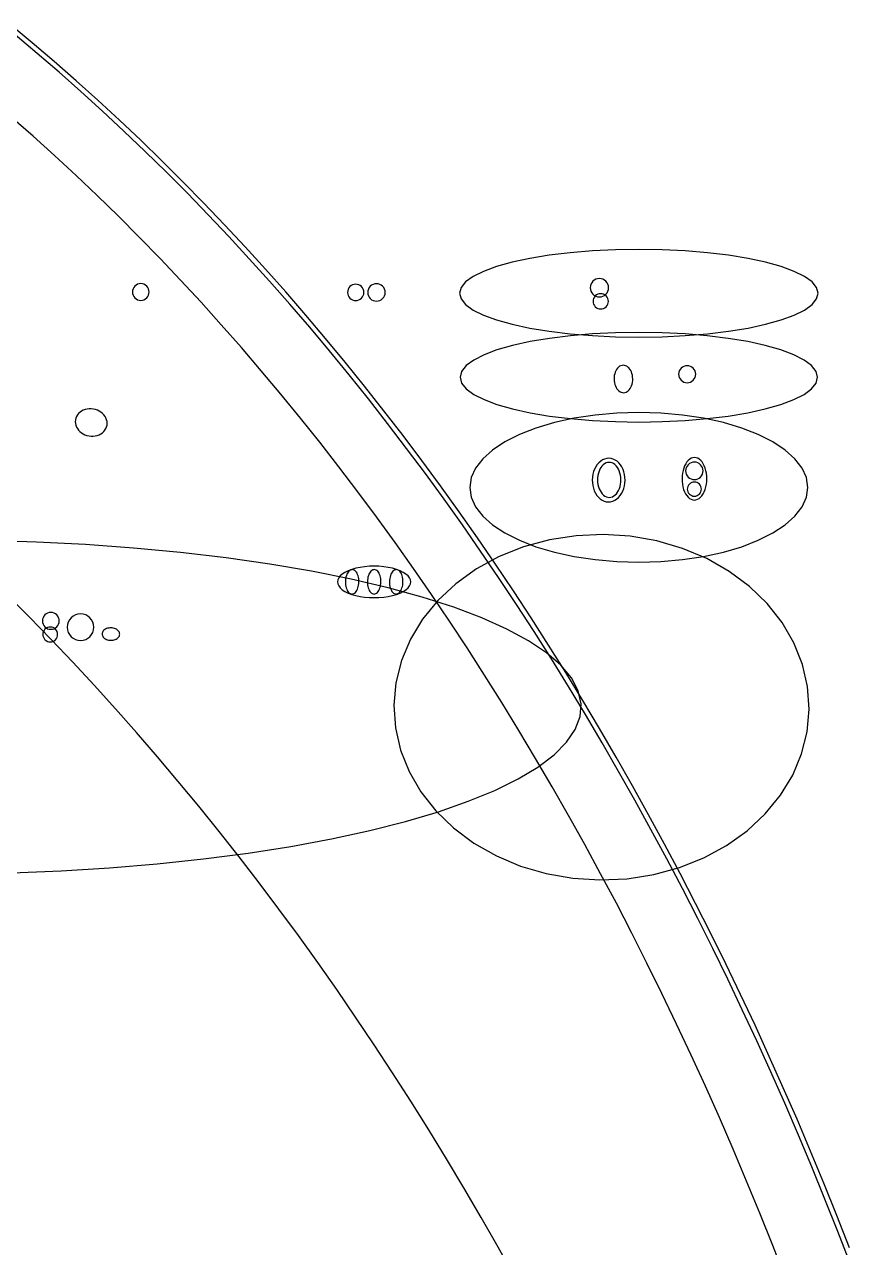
# Model space of a CAD drawing. Extents: x -1 to 217, y -22 to 302.
# Drawn here: x 161.4 to 202.6, y 220.4 to 281.5 of the extents above; entities that cross this region are included whole.
import ezdxf

# ---------------------------------------------------------------- set-up
doc = ezdxf.new("R2010")
doc.units = 0

msp = doc.modelspace()

# ---------------------------------------------------------------- linework, layer by layer
at = {"layer": 'CIRCLES'}
for p, q in [((189.987, 268.758), (189.901, 268.732)), ((190.077, 268.767), (189.987, 268.758)), ((190.166, 268.758), (190.077, 268.767)), ((190.252, 268.732), (190.166, 268.758)), ((166.765, 268.178), (166.757, 268.097)), ((166.789, 268.257), (166.765, 268.178)), ((166.828, 268.329), (166.789, 268.257)), ((166.88, 268.392), (166.828, 268.329)), ((166.943, 268.444), (166.88, 268.392)), ((167.015, 268.482), (166.943, 268.444)), ((167.093, 268.506), (167.015, 268.482)), ((167.174, 268.514), (167.093, 268.506)), ((167.256, 268.506), (167.174, 268.514)), ((167.334, 268.482), (167.256, 268.506)), ((167.406, 268.444), (167.334, 268.482)), ((167.469, 268.392), (167.406, 268.444)), ((167.521, 268.329), (167.469, 268.392)), ((167.56, 268.257), (167.521, 268.329)), ((167.583, 268.178), (167.56, 268.257)), ((167.591, 268.097), (167.583, 268.178)), ((177.507, 268.155), (177.499, 268.076)), ((177.53, 268.232), (177.507, 268.155)), ((177.567, 268.302), (177.53, 268.232)), ((177.618, 268.364), (177.567, 268.302)), ((177.68, 268.414), (177.618, 268.364)), ((177.75, 268.452), (177.68, 268.414)), ((177.826, 268.475), (177.75, 268.452)), ((177.906, 268.483), (177.826, 268.475)), ((177.985, 268.475), (177.906, 268.483)), ((178.062, 268.452), (177.985, 268.475)), ((178.132, 268.414), (178.062, 268.452)), ((178.194, 268.364), (178.132, 268.414)), ((178.244, 268.302), (178.194, 268.364)), ((178.282, 268.232), (178.244, 268.302)), ((178.305, 268.155), (178.282, 268.232)), ((178.313, 268.076), (178.305, 268.155)), ((178.515, 268.161), (178.507, 268.076)), ((178.54, 268.243), (178.515, 268.161)), ((178.58, 268.318), (178.54, 268.243)), ((178.634, 268.384), (178.58, 268.318)), ((178.701, 268.439), (178.634, 268.384)), ((178.776, 268.479), (178.701, 268.439)), ((178.858, 268.504), (178.776, 268.479)), ((178.943, 268.512), (178.858, 268.504)), ((179.028, 268.504), (178.943, 268.512)), ((179.11, 268.479), (179.028, 268.504)), ((179.185, 268.439), (179.11, 268.479)), ((179.252, 268.384), (179.185, 268.439)), ((179.306, 268.318), (179.252, 268.384)), ((179.346, 268.243), (179.306, 268.318)), ((179.371, 268.161), (179.346, 268.243)), ((179.379, 268.076), (179.371, 268.161)), ((189.628, 268.398), (189.619, 268.309)), ((189.619, 268.309), (189.628, 268.219)), ((189.654, 268.484), (189.628, 268.398)), ((189.628, 268.219), (189.654, 268.133)), ((189.696, 268.563), (189.654, 268.484)), ((189.753, 268.632), (189.696, 268.563)), ((189.822, 268.689), (189.753, 268.632)), ((189.901, 268.732), (189.822, 268.689)), ((190.331, 268.689), (190.252, 268.732)), ((190.4, 268.632), (190.331, 268.689)), ((190.457, 268.563), (190.4, 268.632)), ((190.5, 268.484), (190.457, 268.563)), ((190.526, 268.398), (190.5, 268.484)), ((190.5, 268.133), (190.526, 268.219)), ((190.535, 268.309), (190.526, 268.398)), ((190.526, 268.219), (190.535, 268.309)), ((166.757, 268.097), (166.765, 268.016)), ((166.765, 268.016), (166.789, 267.937)), ((166.789, 267.937), (166.828, 267.865)), ((166.828, 267.865), (166.88, 267.802)), ((166.88, 267.802), (166.943, 267.75)), ((166.943, 267.75), (167.015, 267.712)), ((167.015, 267.712), (167.093, 267.688)), ((167.093, 267.688), (167.174, 267.68)), ((167.174, 267.68), (167.256, 267.688)), ((167.256, 267.688), (167.334, 267.712)), ((167.334, 267.712), (167.406, 267.75)), ((167.406, 267.75), (167.469, 267.802)), ((167.469, 267.802), (167.521, 267.865)), ((167.521, 267.865), (167.56, 267.937)), ((167.56, 267.937), (167.583, 268.016)), ((167.583, 268.016), (167.591, 268.097)), ((177.499, 268.076), (177.507, 267.996)), ((177.507, 267.996), (177.53, 267.92)), ((177.53, 267.92), (177.567, 267.85)), ((177.567, 267.85), (177.618, 267.788)), ((177.618, 267.788), (177.68, 267.737)), ((177.68, 267.737), (177.75, 267.7)), ((177.75, 267.7), (177.826, 267.677)), ((177.826, 267.677), (177.906, 267.669)), ((177.906, 267.669), (177.985, 267.677)), ((177.985, 267.677), (178.062, 267.7)), ((178.062, 267.7), (178.132, 267.737)), ((178.132, 267.737), (178.194, 267.788)), ((178.194, 267.788), (178.244, 267.85)), ((178.244, 267.85), (178.282, 267.92)), ((178.282, 267.92), (178.305, 267.996)), ((178.305, 267.996), (178.313, 268.076)), ((178.507, 268.076), (178.515, 267.991)), ((178.515, 267.991), (178.54, 267.909)), ((178.54, 267.909), (178.58, 267.833)), ((178.58, 267.833), (178.634, 267.767)), ((178.634, 267.767), (178.701, 267.713)), ((178.701, 267.713), (178.776, 267.673)), ((178.776, 267.673), (178.858, 267.648)), ((178.858, 267.648), (178.943, 267.639)), ((178.943, 267.639), (179.028, 267.648)), ((179.028, 267.648), (179.11, 267.673)), ((179.11, 267.673), (179.185, 267.713)), ((179.185, 267.713), (179.252, 267.767)), ((179.252, 267.767), (179.306, 267.833)), ((179.306, 267.833), (179.346, 267.909)), ((179.346, 267.909), (179.371, 267.991)), ((179.371, 267.991), (179.379, 268.076)), ((189.654, 268.133), (189.696, 268.054)), ((189.696, 268.054), (189.753, 267.985)), ((189.753, 267.985), (189.822, 267.928)), ((189.766, 267.706), (189.759, 267.631)), ((189.759, 267.631), (189.766, 267.557)), ((189.788, 267.777), (189.766, 267.706)), ((189.766, 267.557), (189.788, 267.485)), ((189.823, 267.843), (189.788, 267.777)), ((189.822, 267.928), (189.901, 267.886)), ((189.87, 267.901), (189.823, 267.843)), ((189.928, 267.949), (189.87, 267.901)), ((189.901, 267.886), (189.987, 267.86)), ((189.994, 267.984), (189.928, 267.949)), ((189.987, 267.86), (190.077, 267.851)), ((190.066, 268.006), (189.994, 267.984)), ((190.14, 268.013), (190.066, 268.006)), ((190.077, 267.851), (190.166, 267.86)), ((190.215, 268.006), (190.14, 268.013)), ((190.166, 267.86), (190.252, 267.886)), ((190.286, 267.984), (190.215, 268.006)), ((190.252, 267.886), (190.331, 267.928)), ((190.352, 267.949), (190.286, 267.984)), ((190.331, 267.928), (190.4, 267.985)), ((190.41, 267.901), (190.352, 267.949)), ((190.4, 267.985), (190.457, 268.054)), ((190.457, 267.843), (190.41, 267.901)), ((190.457, 268.054), (190.5, 268.133)), ((190.493, 267.777), (190.457, 267.843)), ((190.514, 267.706), (190.493, 267.777)), ((190.493, 267.485), (190.514, 267.557)), ((190.522, 267.631), (190.514, 267.706)), ((190.514, 267.557), (190.522, 267.631)), ((189.788, 267.485), (189.823, 267.419)), ((189.823, 267.419), (189.87, 267.362)), ((189.87, 267.362), (189.928, 267.314)), ((189.928, 267.314), (189.994, 267.279)), ((189.994, 267.279), (190.066, 267.257)), ((190.066, 267.257), (190.14, 267.25)), ((190.14, 267.25), (190.215, 267.257)), ((190.215, 267.257), (190.286, 267.279)), ((190.286, 267.279), (190.352, 267.314)), ((190.352, 267.314), (190.41, 267.362)), ((190.41, 267.362), (190.457, 267.419)), ((190.457, 267.419), (190.493, 267.485)), ((194.04, 264.074), (194.032, 263.991)), ((194.032, 263.991), (194.04, 263.908)), ((194.065, 264.154), (194.04, 264.074)), ((194.04, 263.908), (194.065, 263.828)), ((194.104, 264.227), (194.065, 264.154)), ((194.157, 264.292), (194.104, 264.227)), ((194.222, 264.345), (194.157, 264.292)), ((194.295, 264.384), (194.222, 264.345)), ((194.375, 264.408), (194.295, 264.384)), ((194.458, 264.417), (194.375, 264.408)), ((194.541, 264.408), (194.458, 264.417)), ((194.621, 264.384), (194.541, 264.408)), ((194.695, 264.345), (194.621, 264.384)), ((194.759, 264.292), (194.695, 264.345)), ((194.812, 264.227), (194.759, 264.292)), ((194.852, 264.154), (194.812, 264.227)), ((194.876, 264.074), (194.852, 264.154)), ((194.852, 263.828), (194.876, 263.908)), ((194.884, 263.991), (194.876, 264.074)), ((194.876, 263.908), (194.884, 263.991)), ((194.065, 263.828), (194.104, 263.754)), ((194.104, 263.754), (194.157, 263.689)), ((194.157, 263.689), (194.222, 263.636)), ((194.222, 263.636), (194.295, 263.597)), ((194.295, 263.597), (194.375, 263.573)), ((194.375, 263.573), (194.458, 263.565)), ((194.458, 263.565), (194.541, 263.573)), ((194.541, 263.573), (194.621, 263.597)), ((194.621, 263.597), (194.695, 263.636)), ((194.695, 263.636), (194.759, 263.689)), ((194.759, 263.689), (194.812, 263.754)), ((194.812, 263.754), (194.852, 263.828)), ((194.818, 259.601), (194.733, 259.592)), ((194.903, 259.592), (194.818, 259.601)), ((194.391, 259.25), (194.382, 259.165)), ((194.382, 259.165), (194.391, 259.08)), ((194.415, 259.331), (194.391, 259.25)), ((194.391, 259.08), (194.415, 258.998)), ((194.456, 259.407), (194.415, 259.331)), ((194.415, 258.998), (194.456, 258.923)), ((194.51, 259.473), (194.456, 259.407)), ((194.576, 259.527), (194.51, 259.473)), ((194.651, 259.567), (194.576, 259.527)), ((194.733, 259.592), (194.651, 259.567)), ((194.985, 259.567), (194.903, 259.592)), ((195.06, 259.527), (194.985, 259.567)), ((195.126, 259.473), (195.06, 259.527)), ((195.18, 259.407), (195.126, 259.473)), ((195.221, 259.331), (195.18, 259.407)), ((195.18, 258.923), (195.221, 258.998)), ((195.245, 259.25), (195.221, 259.331)), ((195.221, 258.998), (195.245, 259.08)), ((195.254, 259.165), (195.245, 259.25)), ((195.245, 259.08), (195.254, 259.165)), ((194.456, 258.923), (194.51, 258.856)), ((194.493, 258.389), (194.472, 258.323)), ((194.525, 258.45), (194.493, 258.389)), ((194.51, 258.856), (194.576, 258.802)), ((194.569, 258.504), (194.525, 258.45)), ((194.622, 258.547), (194.569, 258.504)), ((194.576, 258.802), (194.651, 258.762)), ((194.683, 258.58), (194.622, 258.547)), ((194.651, 258.762), (194.733, 258.737)), ((194.749, 258.6), (194.683, 258.58)), ((194.733, 258.737), (194.818, 258.729)), ((194.818, 258.607), (194.749, 258.6)), ((194.818, 258.729), (194.903, 258.737)), ((194.887, 258.6), (194.818, 258.607)), ((194.953, 258.58), (194.887, 258.6)), ((194.903, 258.737), (194.985, 258.762)), ((195.014, 258.547), (194.953, 258.58)), ((194.985, 258.762), (195.06, 258.802)), ((195.067, 258.504), (195.014, 258.547)), ((195.06, 258.802), (195.126, 258.856)), ((195.111, 258.45), (195.067, 258.504)), ((195.143, 258.389), (195.111, 258.45)), ((195.126, 258.856), (195.18, 258.923)), ((195.164, 258.323), (195.143, 258.389)), ((194.472, 258.323), (194.466, 258.255)), ((194.466, 258.255), (194.472, 258.186)), ((194.472, 258.186), (194.493, 258.12)), ((194.493, 258.12), (194.525, 258.059)), ((194.525, 258.059), (194.569, 258.005)), ((194.569, 258.005), (194.622, 257.962)), ((194.622, 257.962), (194.683, 257.929)), ((194.683, 257.929), (194.749, 257.909)), ((194.749, 257.909), (194.818, 257.902)), ((194.818, 257.902), (194.887, 257.909)), ((194.887, 257.909), (194.953, 257.929)), ((194.953, 257.929), (195.014, 257.962)), ((195.014, 257.962), (195.067, 258.005)), ((195.067, 258.005), (195.111, 258.059)), ((195.111, 258.059), (195.143, 258.12)), ((195.143, 258.12), (195.164, 258.186)), ((195.17, 258.255), (195.164, 258.323)), ((195.164, 258.186), (195.17, 258.255)), ((162.271, 251.754), (162.263, 251.672)), ((162.263, 251.672), (162.271, 251.59)), ((162.295, 251.833), (162.271, 251.754)), ((162.334, 251.905), (162.295, 251.833)), ((162.386, 251.969), (162.334, 251.905)), ((162.45, 252.021), (162.386, 251.969)), ((162.522, 252.06), (162.45, 252.021)), ((162.601, 252.084), (162.522, 252.06)), ((162.683, 252.092), (162.601, 252.084)), ((162.765, 252.084), (162.683, 252.092)), ((162.844, 252.06), (162.765, 252.084)), ((162.917, 252.021), (162.844, 252.06)), ((162.981, 251.969), (162.917, 252.021)), ((163.033, 251.905), (162.981, 251.969)), ((163.072, 251.833), (163.033, 251.905)), ((163.096, 251.754), (163.072, 251.833)), ((163.104, 251.672), (163.096, 251.754)), ((163.096, 251.59), (163.104, 251.672)), ((163.616, 251.723), (163.555, 251.608)), ((163.699, 251.824), (163.616, 251.723)), ((163.8, 251.907), (163.699, 251.824)), ((163.914, 251.968), (163.8, 251.907)), ((164.039, 252.006), (163.914, 251.968)), ((164.169, 252.018), (164.039, 252.006)), ((164.298, 252.006), (164.169, 252.018)), ((164.423, 251.968), (164.298, 252.006)), ((164.538, 251.907), (164.423, 251.968)), ((164.638, 251.824), (164.538, 251.907)), ((164.721, 251.723), (164.638, 251.824)), ((164.782, 251.608), (164.721, 251.723)), ((162.271, 251.59), (162.295, 251.511)), ((162.289, 251.067), (162.282, 250.994)), ((162.31, 251.136), (162.289, 251.067)), ((162.295, 251.511), (162.334, 251.438)), ((162.345, 251.2), (162.31, 251.136)), ((162.334, 251.438), (162.386, 251.374)), ((162.391, 251.257), (162.345, 251.2)), ((162.386, 251.374), (162.45, 251.322)), ((162.447, 251.303), (162.391, 251.257)), ((162.511, 251.337), (162.447, 251.303)), ((162.45, 251.322), (162.522, 251.283)), ((162.581, 251.358), (162.511, 251.337)), ((162.522, 251.283), (162.601, 251.259)), ((162.653, 251.365), (162.581, 251.358)), ((162.601, 251.259), (162.683, 251.251)), ((162.726, 251.358), (162.653, 251.365)), ((162.683, 251.251), (162.765, 251.259)), ((162.795, 251.337), (162.726, 251.358)), ((162.765, 251.259), (162.844, 251.283)), ((162.859, 251.303), (162.795, 251.337)), ((162.844, 251.283), (162.917, 251.322)), ((162.916, 251.257), (162.859, 251.303)), ((162.962, 251.2), (162.916, 251.257)), ((162.917, 251.322), (162.981, 251.374)), ((162.996, 251.136), (162.962, 251.2)), ((162.981, 251.374), (163.033, 251.438)), ((163.017, 251.067), (162.996, 251.136)), ((163.024, 250.994), (163.017, 251.067)), ((163.033, 251.438), (163.072, 251.511)), ((163.072, 251.511), (163.096, 251.59)), ((163.517, 251.484), (163.504, 251.354)), ((163.504, 251.354), (163.517, 251.225)), ((163.555, 251.608), (163.517, 251.484)), ((163.517, 251.225), (163.555, 251.1)), ((163.555, 251.1), (163.616, 250.985)), ((164.721, 250.985), (164.782, 251.1)), ((164.82, 251.484), (164.782, 251.608)), ((164.782, 251.1), (164.82, 251.225)), ((164.833, 251.354), (164.82, 251.484)), ((164.82, 251.225), (164.833, 251.354)), ((162.282, 250.994), (162.289, 250.922)), ((162.289, 250.922), (162.31, 250.852)), ((162.31, 250.852), (162.345, 250.788)), ((162.345, 250.788), (162.391, 250.732)), ((162.391, 250.732), (162.447, 250.686)), ((162.447, 250.686), (162.511, 250.651)), ((162.511, 250.651), (162.581, 250.63)), ((162.581, 250.63), (162.653, 250.623)), ((162.653, 250.623), (162.726, 250.63)), ((162.726, 250.63), (162.795, 250.651)), ((162.795, 250.651), (162.859, 250.686)), ((162.859, 250.686), (162.916, 250.732)), ((162.916, 250.732), (162.962, 250.788)), ((162.962, 250.788), (162.996, 250.852)), ((162.996, 250.852), (163.017, 250.922)), ((163.017, 250.922), (163.024, 250.994)), ((163.616, 250.985), (163.699, 250.884)), ((163.699, 250.884), (163.8, 250.802)), ((163.8, 250.802), (163.914, 250.74)), ((163.914, 250.74), (164.039, 250.703)), ((164.039, 250.703), (164.169, 250.69)), ((164.169, 250.69), (164.298, 250.703)), ((164.298, 250.703), (164.423, 250.74)), ((164.423, 250.74), (164.538, 250.802)), ((164.538, 250.802), (164.638, 250.884)), ((164.638, 250.884), (164.721, 250.985))]:
    msp.add_line(p, q, dxfattribs=at)
at = {"layer": 'ELLIPSES'}
for p, q in [((161.758, 280.541), (160.654, 281.458)), ((162.001, 280.015), (160.899, 280.938)), ((162.856, 279.606), (161.758, 280.541)), ((163.095, 279.072), (162.001, 280.015)), ((163.946, 278.651), (162.856, 279.606)), ((164.183, 278.111), (163.095, 279.072)), ((165.029, 277.678), (163.946, 278.651)), ((165.262, 277.131), (164.183, 278.111)), ((166.104, 276.686), (165.029, 277.678)), ((161.794, 275.884), (160.71, 276.836)), ((166.334, 276.133), (165.262, 277.131)), ((167.171, 275.676), (166.104, 276.686)), ((167.398, 275.116), (166.334, 276.133)), ((162.872, 274.912), (161.794, 275.884)), ((168.23, 274.647), (167.171, 275.676)), ((163.941, 273.921), (162.872, 274.912)), ((168.454, 274.081), (167.398, 275.116)), ((169.282, 273.601), (168.23, 274.647)), ((165.002, 272.912), (163.941, 273.921)), ((169.502, 273.028), (168.454, 274.081)), ((170.324, 272.536), (169.282, 273.601)), ((166.055, 271.883), (165.002, 272.912)), ((170.542, 271.957), (169.502, 273.028)), ((171.359, 271.453), (170.324, 272.536)), ((167.1, 270.836), (166.055, 271.883)), ((171.573, 270.868), (170.542, 271.957)), ((172.385, 270.353), (171.359, 271.453)), ((168.137, 269.77), (167.1, 270.836)), ((172.595, 269.761), (171.573, 270.868)), ((173.402, 269.236), (172.385, 270.353)), ((188.619, 270.057), (187.568, 269.931)), ((189.728, 270.149), (188.619, 270.057)), ((190.876, 270.205), (189.728, 270.149)), ((192.045, 270.224), (190.876, 270.205)), ((193.214, 270.205), (192.045, 270.224)), ((194.363, 270.149), (193.214, 270.205)), ((195.472, 270.057), (194.363, 270.149)), ((196.522, 269.931), (195.472, 270.057)), ((169.165, 268.685), (168.137, 269.77)), ((173.609, 268.637), (172.595, 269.761)), ((185.714, 269.582), (184.942, 269.367)), ((186.594, 269.771), (185.714, 269.582)), ((187.568, 269.931), (186.594, 269.771)), ((197.496, 269.771), (196.522, 269.931)), ((198.377, 269.582), (197.496, 269.771)), ((199.149, 269.367), (198.377, 269.582)), ((174.411, 268.1), (173.402, 269.236)), ((183.773, 268.872), (183.396, 268.6)), ((184.291, 269.129), (183.773, 268.872)), ((184.942, 269.367), (184.291, 269.129)), ((199.799, 269.129), (199.149, 269.367)), ((200.317, 268.872), (199.799, 269.129)), ((200.694, 268.6), (200.317, 268.872)), ((170.184, 267.583), (169.165, 268.685)), ((174.614, 267.495), (173.609, 268.637)), ((183.168, 268.319), (183.091, 268.034)), ((183.396, 268.6), (183.168, 268.319)), ((200.922, 268.319), (200.694, 268.6)), ((200.999, 268.034), (200.922, 268.319)), ((171.195, 266.462), (170.184, 267.583)), ((175.41, 266.948), (174.411, 268.1)), ((183.091, 268.034), (183.168, 267.748)), ((183.168, 267.748), (183.396, 267.467)), ((200.694, 267.467), (200.922, 267.748)), ((200.922, 267.748), (200.999, 268.034)), ((175.61, 266.336), (174.614, 267.495)), ((176.401, 265.778), (175.41, 266.948)), ((183.396, 267.467), (183.773, 267.195)), ((183.773, 267.195), (184.291, 266.938)), ((184.291, 266.938), (184.942, 266.7)), ((199.149, 266.7), (199.799, 266.938)), ((199.799, 266.938), (200.317, 267.195)), ((200.317, 267.195), (200.694, 267.467)), ((172.197, 265.323), (171.195, 266.462)), ((176.596, 265.16), (175.61, 266.336)), ((184.942, 266.7), (185.714, 266.485)), ((185.714, 266.485), (186.594, 266.296)), ((197.496, 266.296), (198.377, 266.485)), ((198.377, 266.485), (199.149, 266.7)), ((177.382, 264.592), (176.401, 265.778)), ((186.594, 266.296), (187.568, 266.136)), ((187.581, 265.782), (186.61, 265.619)), ((187.568, 266.136), (188.619, 266.01)), ((188.629, 265.912), (187.581, 265.782)), ((188.619, 266.01), (189.728, 265.918)), ((189.734, 266.006), (188.629, 265.912)), ((189.728, 265.918), (190.876, 265.862)), ((190.88, 266.063), (189.734, 266.006)), ((190.876, 265.862), (192.045, 265.843)), ((192.045, 266.082), (190.88, 266.063)), ((193.21, 266.063), (192.045, 266.082)), ((192.045, 265.843), (193.214, 265.862)), ((194.356, 266.006), (193.21, 266.063)), ((193.214, 265.862), (194.363, 265.918)), ((195.462, 265.912), (194.356, 266.006)), ((194.363, 265.918), (195.472, 266.01)), ((196.509, 265.782), (195.462, 265.912)), ((195.472, 266.01), (196.522, 266.136)), ((197.48, 265.619), (196.509, 265.782)), ((196.522, 266.136), (197.496, 266.296)), ((173.189, 264.167), (172.197, 265.323)), ((177.574, 263.967), (176.596, 265.16)), ((184.962, 265.206), (184.313, 264.962)), ((185.732, 265.426), (184.962, 265.206)), ((186.61, 265.619), (185.732, 265.426)), ((198.358, 265.426), (197.48, 265.619)), ((199.128, 265.206), (198.358, 265.426)), ((199.777, 264.962), (199.128, 265.206)), ((178.354, 263.388), (177.382, 264.592)), ((183.797, 264.7), (183.422, 264.422)), ((184.313, 264.962), (183.797, 264.7)), ((200.293, 264.7), (199.777, 264.962)), ((200.669, 264.422), (200.293, 264.7)), ((174.172, 262.993), (173.189, 264.167)), ((178.542, 262.757), (177.574, 263.967)), ((183.194, 264.135), (183.117, 263.843)), ((183.422, 264.422), (183.194, 264.135)), ((190.821, 263.925), (190.81, 263.837)), ((190.839, 264.01), (190.821, 263.925)), ((190.865, 264.091), (190.839, 264.01)), ((190.898, 264.166), (190.865, 264.091)), ((190.937, 264.234), (190.898, 264.166)), ((190.982, 264.294), (190.937, 264.234)), ((191.032, 264.344), (190.982, 264.294)), ((191.087, 264.385), (191.032, 264.344)), ((191.144, 264.414), (191.087, 264.385)), ((191.204, 264.433), (191.144, 264.414)), ((191.265, 264.439), (191.204, 264.433)), ((191.326, 264.434), (191.265, 264.439)), ((191.386, 264.418), (191.326, 264.434)), ((191.444, 264.39), (191.386, 264.418)), ((191.5, 264.351), (191.444, 264.39)), ((191.551, 264.302), (191.5, 264.351)), ((191.598, 264.243), (191.551, 264.302)), ((191.639, 264.176), (191.598, 264.243)), ((191.674, 264.102), (191.639, 264.176)), ((191.702, 264.022), (191.674, 264.102)), ((191.723, 263.938), (191.702, 264.022)), ((191.736, 263.85), (191.723, 263.938)), ((200.897, 264.135), (200.669, 264.422)), ((200.973, 263.843), (200.897, 264.135)), ((179.316, 262.169), (178.354, 263.388)), ((183.117, 263.843), (183.194, 263.55)), ((183.194, 263.55), (183.422, 263.263)), ((183.422, 263.263), (183.797, 262.985)), ((190.81, 263.837), (190.807, 263.747)), ((190.807, 263.747), (190.812, 263.658)), ((190.812, 263.658), (190.825, 263.57)), ((190.825, 263.57), (190.846, 263.485)), ((190.846, 263.485), (190.874, 263.405)), ((190.874, 263.405), (190.909, 263.331)), ((190.909, 263.331), (190.951, 263.264)), ((190.951, 263.264), (190.997, 263.206)), ((191.566, 263.214), (191.611, 263.273)), ((191.611, 263.273), (191.651, 263.341)), ((191.651, 263.341), (191.684, 263.417)), ((191.684, 263.417), (191.71, 263.497)), ((191.71, 263.497), (191.728, 263.583)), ((191.728, 263.583), (191.739, 263.671)), ((191.742, 263.76), (191.736, 263.85)), ((191.739, 263.671), (191.742, 263.76)), ((200.293, 262.985), (200.669, 263.263)), ((200.669, 263.263), (200.897, 263.55)), ((200.897, 263.55), (200.973, 263.843)), ((175.146, 261.801), (174.172, 262.993)), ((179.5, 261.531), (178.542, 262.757)), ((183.797, 262.985), (184.313, 262.723)), ((184.313, 262.723), (184.962, 262.479)), ((190.997, 263.206), (191.049, 263.157)), ((191.049, 263.157), (191.104, 263.118)), ((191.104, 263.118), (191.163, 263.09)), ((191.163, 263.09), (191.223, 263.073)), ((191.223, 263.073), (191.284, 263.068)), ((191.284, 263.068), (191.345, 263.075)), ((191.345, 263.075), (191.404, 263.093)), ((191.404, 263.093), (191.462, 263.123)), ((191.462, 263.123), (191.516, 263.163)), ((191.516, 263.163), (191.566, 263.214)), ((199.128, 262.479), (199.777, 262.723)), ((199.777, 262.723), (200.293, 262.985)), ((164.14, 262.091), (164.071, 262.027)), ((164.219, 262.146), (164.14, 262.091)), ((164.306, 262.191), (164.219, 262.146)), ((164.4, 262.226), (164.306, 262.191)), ((164.498, 262.25), (164.4, 262.226)), ((164.601, 262.262), (164.498, 262.25)), ((164.705, 262.263), (164.601, 262.262)), ((164.809, 262.252), (164.705, 262.263)), ((164.911, 262.23), (164.809, 262.252)), ((165.009, 262.196), (164.911, 262.23)), ((165.102, 262.152), (165.009, 262.196)), ((165.188, 262.098), (165.102, 262.152)), ((165.266, 262.035), (165.188, 262.098)), ((180.269, 260.932), (179.316, 262.169)), ((184.962, 262.479), (185.732, 262.259)), ((185.732, 262.259), (186.61, 262.066)), ((186.61, 262.066), (187.581, 261.903)), ((190.944, 262.041), (189.861, 261.945)), ((192.045, 262.073), (190.944, 262.041)), ((193.146, 262.041), (192.045, 262.073)), ((194.229, 261.945), (193.146, 262.041)), ((196.509, 261.903), (197.48, 262.066)), ((197.48, 262.066), (198.358, 262.259)), ((198.358, 262.259), (199.128, 262.479)), ((163.91, 261.708), (163.903, 261.619)), ((163.903, 261.619), (163.909, 261.529)), ((163.909, 261.529), (163.929, 261.441)), ((163.931, 261.794), (163.91, 261.708)), ((163.929, 261.441), (163.961, 261.354)), ((163.966, 261.877), (163.931, 261.794)), ((164.012, 261.955), (163.966, 261.877)), ((164.071, 262.027), (164.012, 261.955)), ((165.334, 261.964), (165.266, 262.035)), ((165.392, 261.887), (165.334, 261.964)), ((165.437, 261.805), (165.392, 261.887)), ((165.47, 261.718), (165.437, 261.805)), ((165.467, 261.365), (165.488, 261.451)), ((165.489, 261.63), (165.47, 261.718)), ((165.488, 261.451), (165.496, 261.54)), ((165.496, 261.54), (165.489, 261.63)), ((176.111, 260.592), (175.146, 261.801)), ((180.449, 260.288), (179.5, 261.531)), ((187.827, 261.572), (186.909, 261.301)), ((187.581, 261.903), (188.629, 261.773)), ((188.816, 261.788), (187.827, 261.572)), ((188.629, 261.773), (189.734, 261.679)), ((189.861, 261.945), (188.816, 261.788)), ((189.734, 261.679), (190.88, 261.622)), ((190.88, 261.622), (192.045, 261.603)), ((192.045, 261.603), (193.21, 261.622)), ((193.21, 261.622), (194.356, 261.679)), ((195.274, 261.788), (194.229, 261.945)), ((194.356, 261.679), (195.462, 261.773)), ((196.264, 261.572), (195.274, 261.788)), ((195.462, 261.773), (196.509, 261.903)), ((197.181, 261.301), (196.264, 261.572)), ((163.961, 261.354), (164.007, 261.272)), ((164.007, 261.272), (164.064, 261.195)), ((164.064, 261.195), (164.132, 261.124)), ((164.132, 261.124), (164.21, 261.061)), ((164.21, 261.061), (164.296, 261.007)), ((164.296, 261.007), (164.389, 260.963)), ((164.389, 260.963), (164.488, 260.93)), ((164.488, 260.93), (164.59, 260.907)), ((164.59, 260.907), (164.694, 260.896)), ((164.694, 260.896), (164.798, 260.897)), ((164.798, 260.897), (164.9, 260.909)), ((164.9, 260.909), (164.999, 260.933)), ((164.999, 260.933), (165.093, 260.968)), ((165.093, 260.968), (165.18, 261.013)), ((165.18, 261.013), (165.258, 261.068)), ((165.258, 261.068), (165.328, 261.132)), ((165.328, 261.132), (165.386, 261.204)), ((165.386, 261.204), (165.433, 261.282)), ((165.433, 261.282), (165.467, 261.365)), ((181.212, 259.679), (180.269, 260.932)), ((186.079, 260.979), (185.352, 260.612)), ((186.909, 261.301), (186.079, 260.979)), ((198.011, 260.979), (197.181, 261.301)), ((198.739, 260.612), (198.011, 260.979)), ((177.065, 259.366), (176.111, 260.592)), ((181.388, 259.029), (180.449, 260.288)), ((184.738, 260.206), (184.25, 259.768)), ((185.352, 260.612), (184.738, 260.206)), ((199.352, 260.206), (198.739, 260.612)), ((199.84, 259.768), (199.352, 260.206)), ((182.146, 258.411), (181.212, 259.679)), ((184.25, 259.768), (183.896, 259.305)), ((190.139, 259.651), (190.049, 259.573)), ((190.236, 259.713), (190.139, 259.651)), ((190.338, 259.757), (190.236, 259.713)), ((190.444, 259.784), (190.338, 259.757)), ((190.551, 259.792), (190.444, 259.784)), ((190.658, 259.781), (190.551, 259.792)), ((190.763, 259.752), (190.658, 259.781)), ((190.864, 259.705), (190.763, 259.752)), ((190.959, 259.641), (190.864, 259.705)), ((191.048, 259.561), (190.959, 259.641)), ((194.446, 259.612), (194.385, 259.52)), ((194.514, 259.689), (194.446, 259.612)), ((194.586, 259.75), (194.514, 259.689)), ((194.663, 259.794), (194.586, 259.75)), ((194.743, 259.821), (194.663, 259.794)), ((194.824, 259.83), (194.743, 259.821)), ((194.904, 259.821), (194.824, 259.83)), ((194.984, 259.793), (194.904, 259.821)), ((195.06, 259.748), (194.984, 259.793)), ((195.133, 259.687), (195.06, 259.748)), ((195.2, 259.61), (195.133, 259.687)), ((195.261, 259.518), (195.2, 259.61)), ((200.195, 259.305), (199.84, 259.768)), ((178.01, 258.123), (177.065, 259.366)), ((182.318, 257.754), (181.388, 259.029)), ((183.896, 259.305), (183.68, 258.826)), ((189.749, 258.995), (189.726, 258.855)), ((189.785, 259.129), (189.749, 258.995)), ((189.834, 259.256), (189.785, 259.129)), ((189.895, 259.374), (189.834, 259.256)), ((189.967, 259.48), (189.895, 259.374)), ((190.049, 259.573), (189.967, 259.48)), ((190.023, 259.045), (190, 258.936)), ((190.056, 259.147), (190.023, 259.045)), ((190.097, 259.243), (190.056, 259.147)), ((190.147, 259.33), (190.097, 259.243)), ((190.203, 259.406), (190.147, 259.33)), ((190.266, 259.47), (190.203, 259.406)), ((190.334, 259.521), (190.266, 259.47)), ((190.406, 259.559), (190.334, 259.521)), ((190.48, 259.582), (190.406, 259.559)), ((190.556, 259.59), (190.48, 259.582)), ((190.633, 259.583), (190.556, 259.59)), ((190.708, 259.562), (190.633, 259.583)), ((190.78, 259.526), (190.708, 259.562)), ((190.849, 259.476), (190.78, 259.526)), ((190.913, 259.413), (190.849, 259.476)), ((190.971, 259.338), (190.913, 259.413)), ((191.022, 259.252), (190.971, 259.338)), ((191.066, 259.158), (191.022, 259.252)), ((191.127, 259.467), (191.048, 259.561)), ((191.101, 259.056), (191.066, 259.158)), ((191.126, 258.947), (191.101, 259.056)), ((191.197, 259.359), (191.127, 259.467)), ((191.255, 259.24), (191.197, 259.359)), ((191.301, 259.111), (191.255, 259.24)), ((191.334, 258.976), (191.301, 259.111)), ((194.223, 259.045), (194.207, 258.909)), ((194.25, 259.176), (194.223, 259.045)), ((194.286, 259.301), (194.25, 259.176)), ((194.331, 259.416), (194.286, 259.301)), ((194.385, 259.52), (194.331, 259.416)), ((195.314, 259.413), (195.261, 259.518)), ((195.358, 259.298), (195.314, 259.413)), ((195.394, 259.173), (195.358, 259.298)), ((195.419, 259.042), (195.394, 259.173)), ((195.435, 258.905), (195.419, 259.042)), ((200.41, 258.826), (200.195, 259.305)), ((183.069, 257.126), (182.146, 258.411)), ((183.68, 258.826), (183.608, 258.339)), ((189.726, 258.855), (189.718, 258.713)), ((189.718, 258.713), (189.723, 258.571)), ((189.723, 258.571), (189.742, 258.431)), ((189.742, 258.431), (189.775, 258.296)), ((189.986, 258.824), (189.982, 258.709)), ((189.982, 258.709), (189.988, 258.595)), ((190, 258.936), (189.986, 258.824)), ((189.988, 258.595), (190.004, 258.483)), ((190.004, 258.483), (190.03, 258.375)), ((190.03, 258.375), (190.065, 258.273)), ((191.075, 258.283), (191.107, 258.386)), ((191.107, 258.386), (191.131, 258.495)), ((191.142, 258.835), (191.126, 258.947)), ((191.131, 258.495), (191.145, 258.607)), ((191.148, 258.721), (191.142, 258.835)), ((191.145, 258.607), (191.148, 258.721)), ((191.291, 258.279), (191.327, 258.413)), ((191.327, 258.413), (191.35, 258.552)), ((191.353, 258.836), (191.334, 258.976)), ((191.35, 258.552), (191.359, 258.694)), ((191.359, 258.694), (191.353, 258.836)), ((194.207, 258.909), (194.201, 258.77)), ((194.201, 258.77), (194.206, 258.632)), ((194.206, 258.632), (194.222, 258.496)), ((194.222, 258.496), (194.247, 258.364)), ((195.392, 258.361), (195.418, 258.492)), ((195.418, 258.492), (195.434, 258.628)), ((195.434, 258.628), (195.44, 258.767)), ((195.44, 258.767), (195.435, 258.905)), ((200.482, 258.339), (200.41, 258.826)), ((178.945, 256.863), (178.01, 258.123)), ((183.608, 258.339), (183.68, 257.852)), ((183.68, 257.852), (183.896, 257.373)), ((189.775, 258.296), (189.821, 258.168)), ((189.821, 258.168), (189.88, 258.049)), ((189.88, 258.049), (189.949, 257.941)), ((189.949, 257.941), (190.029, 257.846)), ((190.029, 257.846), (190.117, 257.766)), ((190.065, 258.273), (190.108, 258.178)), ((190.108, 258.178), (190.159, 258.093)), ((190.117, 257.766), (190.212, 257.702)), ((190.159, 258.093), (190.217, 258.018)), ((190.217, 258.018), (190.281, 257.955)), ((190.281, 257.955), (190.35, 257.905)), ((190.35, 257.905), (190.423, 257.869)), ((190.423, 257.869), (190.498, 257.848)), ((190.498, 257.848), (190.574, 257.841)), ((190.574, 257.841), (190.65, 257.849)), ((190.65, 257.849), (190.725, 257.872)), ((190.725, 257.872), (190.797, 257.91)), ((190.797, 257.91), (190.865, 257.961)), ((190.865, 257.961), (190.927, 258.025)), ((190.927, 258.025), (190.984, 258.101)), ((190.937, 257.757), (191.028, 257.835)), ((190.984, 258.101), (191.033, 258.188)), ((191.028, 257.835), (191.109, 257.928)), ((191.033, 258.188), (191.075, 258.283)), ((191.109, 257.928), (191.181, 258.034)), ((191.181, 258.034), (191.242, 258.152)), ((191.242, 258.152), (191.291, 258.279)), ((194.247, 258.364), (194.283, 258.239)), ((194.283, 258.239), (194.328, 258.124)), ((194.328, 258.124), (194.381, 258.019)), ((194.381, 258.019), (194.441, 257.928)), ((194.441, 257.928), (194.508, 257.85)), ((194.508, 257.85), (194.581, 257.789)), ((194.581, 257.789), (194.657, 257.744)), ((194.978, 257.743), (195.055, 257.787)), ((195.055, 257.787), (195.128, 257.849)), ((195.128, 257.849), (195.195, 257.925)), ((195.195, 257.925), (195.256, 258.017)), ((195.256, 258.017), (195.31, 258.121)), ((195.31, 258.121), (195.355, 258.236)), ((195.355, 258.236), (195.392, 258.361)), ((200.195, 257.373), (200.41, 257.852)), ((200.41, 257.852), (200.482, 258.339)), ((183.237, 256.463), (182.318, 257.754)), ((183.896, 257.373), (184.25, 256.91)), ((190.212, 257.702), (190.314, 257.655)), ((190.314, 257.655), (190.419, 257.626)), ((190.419, 257.626), (190.525, 257.616)), ((190.525, 257.616), (190.633, 257.624)), ((190.633, 257.624), (190.738, 257.65)), ((190.738, 257.65), (190.84, 257.695)), ((190.84, 257.695), (190.937, 257.757)), ((194.657, 257.744), (194.737, 257.717)), ((194.737, 257.717), (194.818, 257.707)), ((194.818, 257.707), (194.898, 257.716)), ((194.898, 257.716), (194.978, 257.743)), ((199.84, 256.91), (200.195, 257.373)), ((179.87, 255.587), (178.945, 256.863)), ((183.982, 255.825), (183.069, 257.126)), ((184.25, 256.91), (184.738, 256.472)), ((199.352, 256.472), (199.84, 256.91)), ((184.146, 255.156), (183.237, 256.463)), ((184.738, 256.472), (185.352, 256.066)), ((185.352, 256.066), (186.079, 255.699)), ((190.266, 255.987), (188.912, 255.926)), ((191.618, 255.901), (190.266, 255.987)), ((198.011, 255.699), (198.739, 256.066)), ((198.739, 256.066), (199.352, 256.472)), ((161.964, 255.609), (159.486, 255.684)), ((164.412, 255.484), (161.964, 255.609)), ((166.816, 255.311), (164.412, 255.484)), ((180.785, 254.294), (179.87, 255.587)), ((184.885, 254.509), (183.982, 255.825)), ((186.293, 255.369), (185.072, 254.881)), ((186.079, 255.699), (186.909, 255.377)), ((187.58, 255.719), (186.293, 255.369)), ((186.909, 255.377), (187.827, 255.106)), ((188.912, 255.926), (187.58, 255.719)), ((192.946, 255.668), (191.618, 255.901)), ((194.227, 255.293), (192.946, 255.668)), ((196.264, 255.106), (197.181, 255.377)), ((197.181, 255.377), (198.011, 255.699)), ((169.16, 255.09), (166.816, 255.311)), ((171.432, 254.822), (169.16, 255.09)), ((173.616, 254.51), (171.432, 254.822)), ((185.072, 254.881), (183.938, 254.265)), ((185.045, 253.834), (184.146, 255.156)), ((187.827, 255.106), (188.816, 254.89)), ((188.816, 254.89), (189.861, 254.733)), ((189.861, 254.733), (190.944, 254.638)), ((193.146, 254.638), (194.229, 254.733)), ((195.438, 254.782), (194.227, 255.293)), ((194.229, 254.733), (195.274, 254.89)), ((195.274, 254.89), (196.264, 255.106)), ((196.559, 254.145), (195.438, 254.782)), ((175.701, 254.155), (173.616, 254.51)), ((177.673, 253.759), (175.701, 254.155)), ((177.372, 254.097), (177.239, 254.012)), ((177.531, 254.175), (177.372, 254.097)), ((177.529, 254.11), (177.495, 254.058)), ((177.566, 254.154), (177.529, 254.11)), ((177.711, 254.242), (177.531, 254.175)), ((177.607, 254.188), (177.566, 254.154)), ((177.649, 254.214), (177.607, 254.188)), ((177.692, 254.229), (177.649, 254.214)), ((177.736, 254.233), (177.692, 254.229)), ((177.911, 254.299), (177.711, 254.242)), ((177.78, 254.227), (177.736, 254.233)), ((177.823, 254.211), (177.78, 254.227)), ((177.865, 254.185), (177.823, 254.211)), ((177.904, 254.149), (177.865, 254.185)), ((177.94, 254.105), (177.904, 254.149)), ((178.126, 254.345), (177.911, 254.299)), ((177.973, 254.052), (177.94, 254.105)), ((178.353, 254.378), (178.126, 254.345)), ((178.589, 254.398), (178.353, 254.378)), ((178.828, 254.404), (178.589, 254.398)), ((178.63, 254.11), (178.596, 254.058)), ((178.667, 254.154), (178.63, 254.11)), ((178.707, 254.188), (178.667, 254.154)), ((178.749, 254.214), (178.707, 254.188)), ((178.793, 254.229), (178.749, 254.214)), ((178.837, 254.233), (178.793, 254.229)), ((179.068, 254.398), (178.828, 254.404)), ((178.881, 254.227), (178.837, 254.233)), ((178.924, 254.211), (178.881, 254.227)), ((178.965, 254.185), (178.924, 254.211)), ((179.005, 254.149), (178.965, 254.185)), ((179.041, 254.105), (179.005, 254.149)), ((179.073, 254.052), (179.041, 254.105)), ((179.303, 254.378), (179.068, 254.398)), ((179.53, 254.344), (179.303, 254.378)), ((179.746, 254.299), (179.53, 254.344)), ((179.731, 254.11), (179.697, 254.058)), ((179.768, 254.154), (179.731, 254.11)), ((179.945, 254.242), (179.746, 254.299)), ((179.808, 254.188), (179.768, 254.154)), ((179.85, 254.214), (179.808, 254.188)), ((179.893, 254.229), (179.85, 254.214)), ((179.938, 254.233), (179.893, 254.229)), ((179.982, 254.227), (179.938, 254.233)), ((180.126, 254.174), (179.945, 254.242)), ((180.025, 254.211), (179.982, 254.227)), ((180.066, 254.185), (180.025, 254.211)), ((180.105, 254.149), (180.066, 254.185)), ((180.141, 254.105), (180.105, 254.149)), ((180.284, 254.097), (180.126, 254.174)), ((180.174, 254.052), (180.141, 254.105)), ((181.689, 252.985), (180.785, 254.294)), ((183.938, 254.265), (182.912, 253.531)), ((185.778, 253.177), (184.885, 254.509)), ((190.944, 254.638), (192.045, 254.606)), ((192.045, 254.606), (193.146, 254.638)), ((197.572, 253.391), (196.559, 254.145)), ((177.009, 253.722), (176.993, 253.619)), ((176.993, 253.619), (177.009, 253.517)), ((177.056, 253.823), (177.009, 253.722)), ((177.009, 253.517), (177.056, 253.416)), ((177.133, 253.92), (177.056, 253.823)), ((177.239, 254.012), (177.133, 253.92)), ((177.395, 253.707), (177.391, 253.628)), ((177.391, 253.628), (177.393, 253.548)), ((177.393, 253.548), (177.401, 253.47)), ((177.405, 253.786), (177.395, 253.707)), ((177.42, 253.861), (177.405, 253.786)), ((177.44, 253.932), (177.42, 253.861)), ((177.466, 253.998), (177.44, 253.932)), ((177.495, 254.058), (177.466, 253.998)), ((179.52, 253.325), (177.673, 253.759)), ((178.001, 253.991), (177.973, 254.052)), ((178.025, 253.925), (178.001, 253.991)), ((178.043, 253.853), (178.025, 253.925)), ((178.057, 253.777), (178.043, 253.853)), ((178.053, 253.462), (178.062, 253.54)), ((178.064, 253.699), (178.057, 253.777)), ((178.062, 253.54), (178.066, 253.62)), ((178.066, 253.62), (178.064, 253.699)), ((178.496, 253.707), (178.492, 253.628)), ((178.492, 253.628), (178.494, 253.548)), ((178.494, 253.548), (178.501, 253.47)), ((178.505, 253.786), (178.496, 253.707)), ((178.52, 253.861), (178.505, 253.786)), ((178.541, 253.932), (178.52, 253.861)), ((178.566, 253.998), (178.541, 253.932)), ((178.596, 254.058), (178.566, 253.998)), ((179.102, 253.991), (179.073, 254.052)), ((179.125, 253.925), (179.102, 253.991)), ((179.144, 253.853), (179.125, 253.925)), ((179.157, 253.777), (179.144, 253.853)), ((179.153, 253.462), (179.163, 253.54)), ((179.165, 253.699), (179.157, 253.777)), ((179.163, 253.54), (179.167, 253.62)), ((179.167, 253.62), (179.165, 253.699)), ((179.596, 253.707), (179.593, 253.628)), ((179.593, 253.628), (179.594, 253.548)), ((179.594, 253.548), (179.602, 253.47)), ((179.606, 253.786), (179.596, 253.707)), ((179.621, 253.861), (179.606, 253.786)), ((179.642, 253.932), (179.621, 253.861)), ((179.667, 253.998), (179.642, 253.932)), ((179.697, 254.058), (179.667, 253.998)), ((180.202, 253.991), (180.174, 254.052)), ((180.226, 253.925), (180.202, 253.991)), ((180.245, 253.853), (180.226, 253.925)), ((180.258, 253.777), (180.245, 253.853)), ((180.254, 253.462), (180.264, 253.54)), ((180.265, 253.699), (180.258, 253.777)), ((180.264, 253.54), (180.267, 253.62)), ((180.267, 253.62), (180.265, 253.699)), ((180.417, 254.011), (180.284, 254.097)), ((180.523, 253.919), (180.417, 254.011)), ((180.6, 253.822), (180.523, 253.919)), ((180.647, 253.721), (180.6, 253.822)), ((180.6, 253.415), (180.647, 253.516)), ((180.663, 253.619), (180.647, 253.721)), ((180.647, 253.516), (180.663, 253.619)), ((182.912, 253.531), (182.01, 252.691)), ((185.933, 252.496), (185.045, 253.834)), ((161.602, 251.87), (160.502, 252.972)), ((177.056, 253.416), (177.133, 253.319)), ((177.133, 253.319), (177.239, 253.227)), ((177.239, 253.227), (177.372, 253.141)), ((177.372, 253.141), (177.53, 253.064)), ((177.401, 253.47), (177.414, 253.394)), ((177.414, 253.394), (177.433, 253.323)), ((177.433, 253.323), (177.456, 253.256)), ((177.456, 253.256), (177.485, 253.196)), ((177.485, 253.196), (177.517, 253.143)), ((177.517, 253.143), (177.553, 253.098)), ((177.53, 253.064), (177.711, 252.996)), ((177.553, 253.098), (177.593, 253.062)), ((177.593, 253.062), (177.634, 253.036)), ((177.634, 253.036), (177.677, 253.02)), ((177.677, 253.02), (177.721, 253.014)), ((177.711, 252.996), (177.91, 252.939)), ((177.721, 253.014), (177.765, 253.019)), ((177.765, 253.019), (177.809, 253.034)), ((177.809, 253.034), (177.851, 253.059)), ((177.851, 253.059), (177.891, 253.094)), ((177.891, 253.094), (177.928, 253.138)), ((177.91, 252.939), (178.126, 252.893)), ((177.928, 253.138), (177.962, 253.19)), ((177.962, 253.19), (177.992, 253.249)), ((177.992, 253.249), (178.017, 253.315)), ((178.017, 253.315), (178.037, 253.387)), ((178.037, 253.387), (178.053, 253.462)), ((178.126, 252.893), (178.353, 252.86)), ((178.501, 253.47), (178.515, 253.394)), ((178.515, 253.394), (178.533, 253.323)), ((178.533, 253.323), (178.557, 253.256)), ((178.557, 253.256), (178.585, 253.196)), ((178.585, 253.196), (178.618, 253.143)), ((178.618, 253.143), (178.654, 253.098)), ((178.654, 253.098), (178.693, 253.062)), ((178.693, 253.062), (178.735, 253.036)), ((178.735, 253.036), (178.778, 253.02)), ((178.778, 253.02), (178.822, 253.014)), ((178.822, 253.014), (178.866, 253.019)), ((178.866, 253.019), (178.909, 253.034)), ((178.909, 253.034), (178.951, 253.059)), ((178.951, 253.059), (178.991, 253.094)), ((178.991, 253.094), (179.029, 253.138)), ((179.029, 253.138), (179.063, 253.19)), ((179.063, 253.19), (179.092, 253.249)), ((179.092, 253.249), (179.118, 253.315)), ((179.118, 253.315), (179.138, 253.387)), ((179.138, 253.387), (179.153, 253.462)), ((179.303, 252.86), (179.53, 252.893)), ((181.232, 252.855), (179.52, 253.325)), ((179.53, 252.893), (179.745, 252.938)), ((179.602, 253.47), (179.615, 253.394)), ((179.615, 253.394), (179.634, 253.323)), ((179.634, 253.323), (179.658, 253.256)), ((179.658, 253.256), (179.686, 253.196)), ((179.686, 253.196), (179.719, 253.143)), ((179.719, 253.143), (179.755, 253.098)), ((179.745, 252.938), (179.945, 252.996)), ((179.755, 253.098), (179.794, 253.062)), ((179.794, 253.062), (179.835, 253.036)), ((179.835, 253.036), (179.878, 253.02)), ((179.878, 253.02), (179.922, 253.014)), ((179.922, 253.014), (179.967, 253.019)), ((179.945, 252.996), (180.125, 253.063)), ((179.967, 253.019), (180.01, 253.034)), ((180.01, 253.034), (180.052, 253.059)), ((180.052, 253.059), (180.092, 253.094)), ((180.092, 253.094), (180.129, 253.138)), ((180.125, 253.063), (180.284, 253.14)), ((180.129, 253.138), (180.163, 253.19)), ((180.163, 253.19), (180.193, 253.249)), ((180.193, 253.249), (180.218, 253.315)), ((180.218, 253.315), (180.239, 253.387)), ((180.239, 253.387), (180.254, 253.462)), ((180.284, 253.14), (180.417, 253.226)), ((180.417, 253.226), (180.523, 253.318)), ((180.523, 253.318), (180.6, 253.415)), ((182.583, 251.66), (181.689, 252.985)), ((186.66, 251.83), (185.778, 253.177)), ((198.458, 252.534), (197.572, 253.391)), ((178.353, 252.86), (178.588, 252.84)), ((178.588, 252.84), (178.828, 252.833)), ((178.828, 252.833), (179.067, 252.84)), ((179.067, 252.84), (179.303, 252.86)), ((182.799, 252.352), (181.232, 252.855)), ((182.01, 252.691), (181.247, 251.76)), ((184.21, 251.819), (182.799, 252.352)), ((186.811, 251.143), (185.933, 252.496)), ((199.202, 251.589), (198.458, 252.534)), ((162.692, 250.75), (161.602, 251.87)), ((181.247, 251.76), (180.638, 250.753)), ((183.467, 250.319), (182.583, 251.66)), ((185.457, 251.259), (184.21, 251.819)), ((187.531, 250.468), (186.66, 251.83)), ((165.247, 251.06), (165.243, 251.02)), ((165.259, 251.1), (165.247, 251.06)), ((165.278, 251.138), (165.259, 251.1)), ((165.303, 251.174), (165.278, 251.138)), ((165.336, 251.207), (165.303, 251.174)), ((165.374, 251.237), (165.336, 251.207)), ((165.418, 251.264), (165.374, 251.237)), ((165.466, 251.286), (165.418, 251.264)), ((165.518, 251.303), (165.466, 251.286)), ((165.572, 251.315), (165.518, 251.303)), ((165.629, 251.323), (165.572, 251.315)), ((165.686, 251.325), (165.629, 251.323)), ((165.744, 251.321), (165.686, 251.325)), ((165.8, 251.313), (165.744, 251.321)), ((165.855, 251.299), (165.8, 251.313)), ((165.906, 251.28), (165.855, 251.299)), ((165.954, 251.257), (165.906, 251.28)), ((165.996, 251.23), (165.954, 251.257)), ((166.034, 251.199), (165.996, 251.23)), ((166.066, 251.165), (166.034, 251.199)), ((166.091, 251.128), (166.066, 251.165)), ((166.109, 251.09), (166.091, 251.128)), ((166.119, 251.05), (166.109, 251.09)), ((166.123, 251.009), (166.119, 251.05)), ((186.534, 250.676), (185.457, 251.259)), ((187.678, 249.775), (186.811, 251.143)), ((199.792, 250.571), (199.202, 251.589)), ((163.774, 249.612), (162.692, 250.75)), ((165.243, 251.02), (165.246, 250.979)), ((165.246, 250.979), (165.257, 250.939)), ((165.257, 250.939), (165.275, 250.901)), ((165.275, 250.901), (165.3, 250.864)), ((165.3, 250.864), (165.331, 250.83)), ((165.331, 250.83), (165.369, 250.799)), ((165.369, 250.799), (165.412, 250.771)), ((165.412, 250.771), (165.459, 250.748)), ((165.459, 250.748), (165.511, 250.73)), ((165.511, 250.73), (165.565, 250.716)), ((165.565, 250.716), (165.622, 250.708)), ((165.622, 250.708), (165.679, 250.704)), ((165.679, 250.704), (165.736, 250.706)), ((165.736, 250.706), (165.793, 250.713)), ((165.793, 250.713), (165.848, 250.726)), ((165.848, 250.726), (165.899, 250.743)), ((165.899, 250.743), (165.948, 250.765)), ((165.948, 250.765), (165.991, 250.791)), ((165.991, 250.791), (166.03, 250.821)), ((166.03, 250.821), (166.062, 250.855)), ((166.062, 250.855), (166.088, 250.891)), ((166.088, 250.891), (166.107, 250.929)), ((166.107, 250.929), (166.118, 250.969)), ((166.118, 250.969), (166.123, 251.009)), ((180.638, 250.753), (180.192, 249.689)), ((187.432, 250.073), (186.534, 250.676)), ((188.392, 249.092), (187.531, 250.468)), ((200.218, 249.498), (199.792, 250.571)), ((184.339, 248.963), (183.467, 250.319)), ((188.148, 249.454), (187.432, 250.073)), ((164.847, 248.456), (163.774, 249.612)), ((180.192, 249.689), (179.917, 248.585)), ((188.534, 248.392), (187.678, 249.775)), ((188.676, 248.822), (188.148, 249.454)), ((200.472, 248.389), (200.218, 249.498)), ((185.201, 247.59), (184.339, 248.963)), ((189.242, 247.7), (188.392, 249.092)), ((189.014, 248.182), (188.676, 248.822)), ((165.911, 247.283), (164.847, 248.456)), ((179.917, 248.585), (179.818, 247.459)), ((189.38, 246.994), (188.534, 248.392)), ((189.159, 247.536), (189.014, 248.182)), ((200.55, 247.262), (200.472, 248.389)), ((179.818, 247.459), (179.896, 246.333)), ((186.052, 246.203), (185.201, 247.59)), ((189.11, 246.89), (189.159, 247.536)), ((190.081, 246.294), (189.242, 247.7)), ((166.965, 246.092), (165.911, 247.283)), ((188.869, 246.247), (189.11, 246.89)), ((190.214, 245.582), (189.38, 246.994)), ((200.45, 246.137), (200.55, 247.262)), ((179.896, 246.333), (180.15, 245.223)), ((186.892, 244.801), (186.052, 246.203)), ((188.435, 245.611), (188.869, 246.247)), ((190.909, 244.873), (190.081, 246.294)), ((168.01, 244.883), (166.965, 246.092)), ((187.813, 244.985), (188.435, 245.611)), ((191.037, 244.156), (190.214, 245.582)), ((200.175, 245.033), (200.45, 246.137)), ((180.15, 245.223), (180.575, 244.151)), ((187.005, 244.373), (187.813, 244.985)), ((199.729, 243.968), (200.175, 245.033)), ((169.045, 243.658), (168.01, 244.883)), ((186.017, 243.78), (187.005, 244.373)), ((187.72, 243.383), (186.892, 244.801)), ((191.726, 243.439), (190.909, 244.873)), ((180.575, 244.151), (181.165, 243.133)), ((184.855, 243.208), (186.017, 243.78)), ((191.85, 242.715), (191.037, 244.156)), ((199.12, 242.962), (199.729, 243.968)), ((170.07, 242.416), (169.045, 243.658)), ((181.165, 243.133), (181.91, 242.188)), ((183.524, 242.661), (184.855, 243.208)), ((188.538, 241.951), (187.72, 243.383)), ((192.532, 241.99), (191.726, 243.439)), ((182.034, 242.143), (183.524, 242.661)), ((192.65, 241.261), (191.85, 242.715)), ((198.358, 242.031), (199.12, 242.962)), ((171.086, 241.156), (170.07, 242.416)), ((180.394, 241.656), (182.034, 242.143)), ((181.91, 242.188), (182.796, 241.331)), ((189.344, 240.505), (188.538, 241.951)), ((193.326, 240.528), (192.532, 241.99)), ((197.456, 241.191), (198.358, 242.031)), ((178.613, 241.203), (180.394, 241.656)), ((182.796, 241.331), (183.808, 240.577)), ((172.091, 239.881), (171.086, 241.156)), ((174.672, 240.412), (176.701, 240.788)), ((176.701, 240.788), (178.613, 241.203)), ((193.44, 239.793), (192.65, 241.261)), ((196.429, 240.457), (197.456, 241.191)), ((170.306, 239.788), (172.536, 240.078)), ((172.536, 240.078), (174.672, 240.412)), ((183.808, 240.577), (184.93, 239.939)), ((190.138, 239.044), (189.344, 240.505)), ((194.109, 239.052), (193.326, 240.528)), ((195.296, 239.841), (196.429, 240.457)), ((165.621, 239.346), (167.996, 239.543)), ((167.996, 239.543), (170.306, 239.788)), ((173.086, 238.589), (172.091, 239.881)), ((184.93, 239.939), (186.141, 239.429)), ((194.218, 238.311), (193.44, 239.793)), ((194.075, 239.353), (195.296, 239.841)), ((160.728, 239.097), (163.193, 239.197)), ((163.193, 239.197), (165.621, 239.346)), ((186.141, 239.429), (187.421, 239.054)), ((187.421, 239.054), (188.749, 238.821)), ((190.921, 237.569), (190.138, 239.044)), ((191.455, 238.795), (192.787, 239.003)), ((192.787, 239.003), (194.075, 239.353)), ((194.88, 237.563), (194.109, 239.052)), ((174.071, 237.281), (173.086, 238.589)), ((188.749, 238.821), (190.102, 238.734)), ((190.102, 238.734), (191.455, 238.795)), ((194.984, 236.816), (194.218, 238.311)), ((175.045, 235.956), (174.071, 237.281)), ((191.692, 236.08), (190.921, 237.569)), ((195.64, 236.061), (194.88, 237.563)), ((195.738, 235.308), (194.984, 236.816)), ((176.009, 234.616), (175.045, 235.956)), ((192.451, 234.578), (191.692, 236.08)), ((196.387, 234.545), (195.64, 236.061)), ((196.481, 233.787), (195.738, 235.308)), ((176.961, 233.261), (176.009, 234.616)), ((193.198, 233.062), (192.451, 234.578)), ((197.123, 233.017), (196.387, 234.545)), ((197.212, 232.254), (196.481, 233.787)), ((177.903, 231.89), (176.961, 233.261)), ((193.933, 231.533), (193.198, 233.062)), ((197.847, 231.477), (197.123, 233.017)), ((197.93, 230.708), (197.212, 232.254)), ((178.833, 230.504), (177.903, 231.89)), ((194.656, 229.991), (193.933, 231.533)), ((198.559, 229.924), (197.847, 231.477)), ((179.752, 229.103), (178.833, 230.504)), ((198.637, 229.149), (197.93, 230.708)), ((195.367, 228.436), (194.656, 229.991)), ((199.258, 228.359), (198.559, 229.924)), ((180.66, 227.687), (179.752, 229.103)), ((199.331, 227.579), (198.637, 229.149)), ((196.065, 226.869), (195.367, 228.436)), ((199.945, 226.782), (199.258, 228.359)), ((181.556, 226.257), (180.66, 227.687)), ((200.013, 225.996), (199.331, 227.579)), ((196.75, 225.289), (196.065, 226.869)), ((200.62, 225.193), (199.945, 226.782)), ((182.441, 224.813), (181.556, 226.257)), ((200.683, 224.402), (200.013, 225.996)), ((183.313, 223.354), (182.441, 224.813)), ((197.424, 223.697), (196.75, 225.289)), ((201.283, 223.593), (200.62, 225.193)), ((201.339, 222.797), (200.683, 224.402)), ((198.084, 222.093), (197.424, 223.697)), ((201.933, 221.981), (201.283, 223.593)), ((184.174, 221.882), (183.313, 223.354)), ((201.984, 221.18), (201.339, 222.797)), ((185.022, 220.396), (184.174, 221.882)), ((198.732, 220.478), (198.084, 222.093)), ((202.57, 220.359), (201.933, 221.981)), ((202.616, 219.553), (201.984, 221.18)), ((185.859, 218.896), (185.022, 220.396)), ((199.367, 218.851), (198.732, 220.478))]:
    msp.add_line(p, q, dxfattribs=at)

doc.saveas('drawing.dxf')
